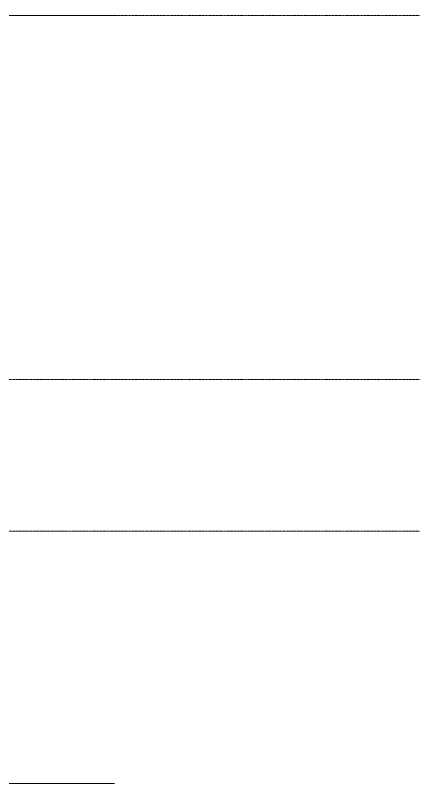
# Model space of a CAD drawing. Header units: inches. Extents: x 22011 to 32682, y -23296 to -20170.
# Drawn here: x 32362 to 32682, y -22958 to -22350 of the extents above; entities that cross this region are included whole.
import ezdxf

# ---------------------------------------------------------------- set-up
doc = ezdxf.new("R2010")
doc.units = ezdxf.units.IN
doc.header["$MEASUREMENT"] = 0
doc.linetypes.add('Grid Line 1_2_', pattern=[0.875, 0.5, -0.125, 0.125, -0.125])
for name, color, linetype, lineweight in [('A-SITE-ROAD', 130, 'Continuous', 9), ('A-SITE-SWLK', 140, 'Continuous', 9), ('S-GRID', 1, 'Continuous', 9)]:
    doc.layers.add(name, color=color, linetype=linetype, lineweight=lineweight)

msp = doc.modelspace()

# ---------------------------------------------------------------- linework, layer by layer
at = {"layer": 'A-SITE-ROAD'}
msp.add_line((29587.15, -22957.94), (32440.33, -22957.94), dxfattribs=at)
at = {"layer": 'A-SITE-SWLK'}
msp.add_line((32351.8, -22350.05), (32440.33, -22350.05), dxfattribs=at)
at = {"layer": 'S-GRID', "linetype": 'Grid Line 1_2_'}
for p, q in [((32682.11, -22350.05), (27942.7, -22350.05)), ((32682.11, -22638.05), (27942.7, -22638.05)), ((32682.11, -22758.05), (27942.7, -22758.05))]:
    msp.add_line(p, q, dxfattribs=at)

doc.saveas('drawing.dxf')
